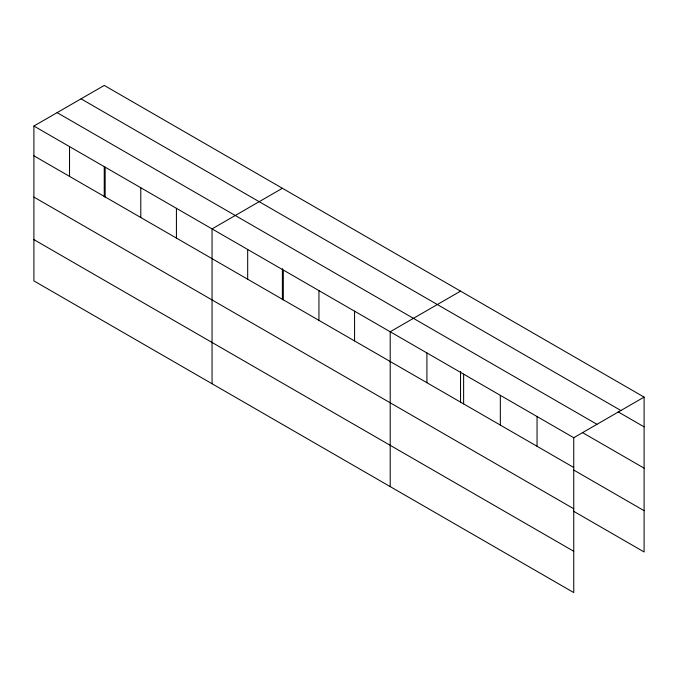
<?xml version="1.0" encoding="UTF-8"?>
<svg xmlns="http://www.w3.org/2000/svg" width="678" height="678" viewBox="0 0 678 678"><rect width="100%" height="100%" fill="white"/><g stroke="black" fill="none" stroke-linecap="round" stroke-linejoin="round"><path stroke-width="1.02" d="M33.9 126.04L573.749 437.725L573.749 592.572L33.9 280.895L33.9 126.04L104.251 85.428L644.1 397.105L644.1 551.96L573.368 511.119M282.395 188.281L212.053 228.893L212.053 383.748M460.548 291.133L390.206 331.754L390.206 486.601M573.749 437.725L644.1 397.105M81.029 98.827L620.887 410.512M618.133 411.877L644.1 426.869M57.113 112.641L596.971 424.318M582.317 432.479L644.1 468.151M33.9 155.804L573.749 467.481M573.368 469.837L644.1 510.678M33.9 197.078L573.749 508.763M33.9 239.614L573.749 551.29M537.044 416.529L537.044 446.285M500.33 395.333L500.33 425.089M463.625 374.137L463.625 403.902M460.548 371.51L460.548 402.63M426.911 352.941L426.911 382.706M354.569 311.177L354.569 340.941M318.94 290.608L318.94 320.372M283.311 270.039L283.311 299.795M282.395 268.658L282.395 299.778M247.682 249.47L247.682 279.226M176.424 208.324L176.424 238.088M140.787 187.755L140.787 217.511M105.158 167.186L105.158 196.942M104.251 166.839L104.251 196.925M69.529 146.609L69.529 176.373"/></g></svg>
